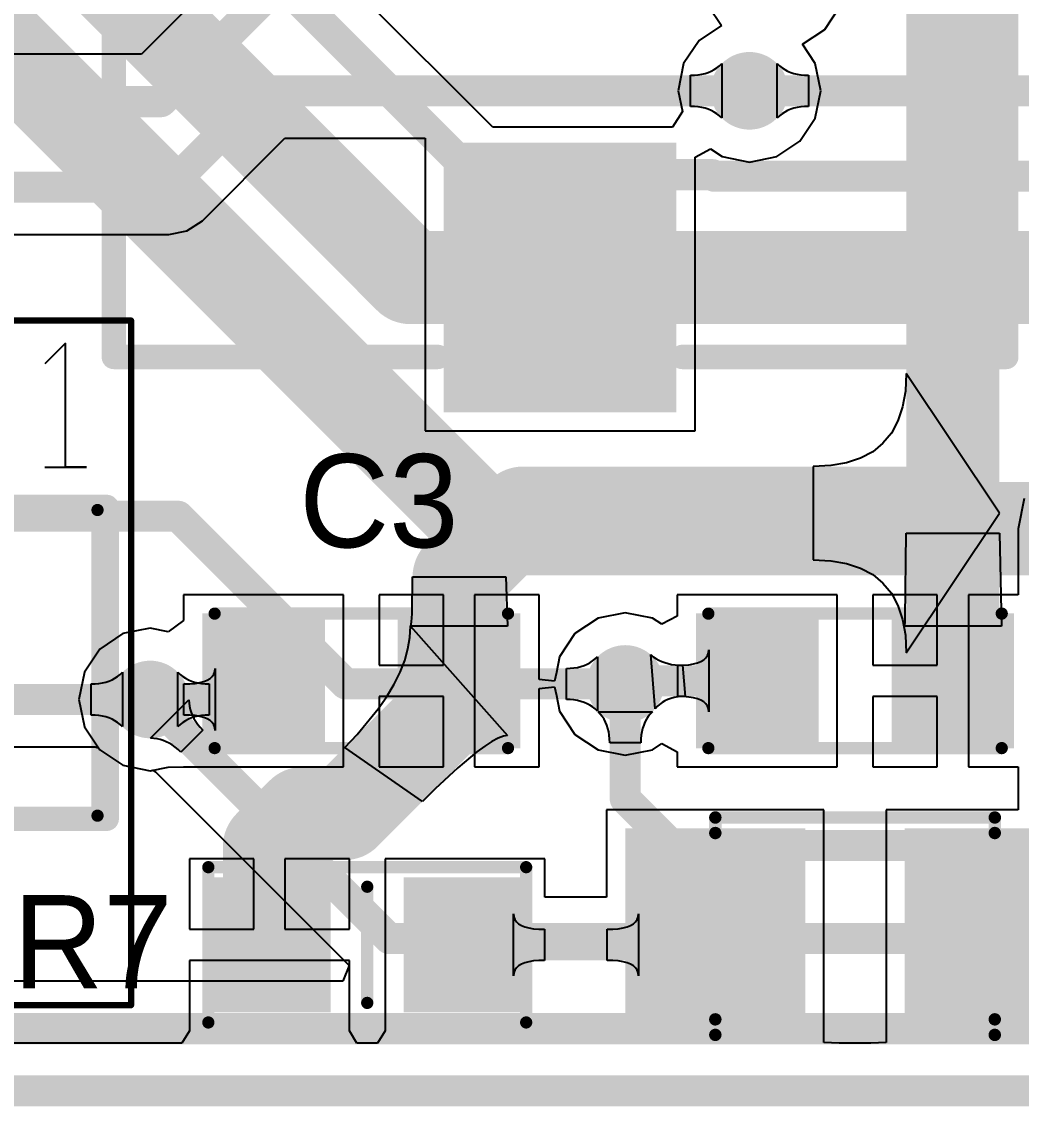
# Model space of a CAD drawing. Header units: millimetres. Extents: x 84.4 to 173.9, y 144 to 177.
# Drawn here: x 117.82 to 126, y 143.98 to 152.85 of the extents above; entities that cross this region are included whole.
import ezdxf

# ---------------------------------------------------------------- set-up
doc = ezdxf.new("R2010")
doc.units = ezdxf.units.MM
for name, color, linetype in [('BottomLayer', 5, 'Continuous'), ('KeepOutLayer', 6, 'Continuous'), ('Mechanical13', 56, 'Continuous'), ('Mechanical15', 56, 'Continuous'), ('MultiLayer', 9, 'Continuous'), ('TopLayer', 1, 'Continuous'), ('TopOverlay', 2, 'Continuous'), ('TopPaste', 8, 'Continuous'), ('TopSolder', 216, 'Continuous'), ('ViaHoleLayer', 16, 'Continuous')]:
    doc.layers.add(name, color=color, linetype=linetype)

# ---------------------------------------------------------------- blocks, each defined once
blk = doc.blocks.new('L_SMD_M_7_3_4_5_1')
at = {"layer": 'TopLayer'}
for points in [[(-0.85, 2), (0.85, 2), (-0.85, 4), (0.85, 4)], [(-0.85, -4), (0.85, -4), (-0.85, -2), (0.85, -2)]]:
    blk.add_solid(points, dxfattribs=at)
at = {"layer": 'TopOverlay', "const_width": 0.2}
for points in [[(-3.65, 3.65), (-1, 3.65)], [(-3.65, -3.65), (-3.65, 3.65)], [(1, 3.65), (3.65, 3.65)], [(3.65, -3.65), (3.65, 3.65)], [(-3.65, -3.65), (-1, -3.65)], [(1, -3.65), (3.65, -3.65)]]:
    blk.add_lwpolyline(points, dxfattribs=at)
at = {"layer": 'TopOverlay', "const_width": 0.1}
for points in [[(-3.7, 3.65, 1), (-3.6, 3.65, 1)], [(-3.7, 3.65, 1), (-3.6, 3.65, 1)], [(-1.05, 3.65, 1), (-0.95, 3.65, 1)], [(0.95, 3.65, 1), (1.05, 3.65, 1)], [(3.6, 3.65, 1), (3.7, 3.65, 1)], [(3.6, 3.65, 1), (3.7, 3.65, 1)], [(-3.7, -3.65, 1), (-3.6, -3.65, 1)], [(-3.7, -3.65, 1), (-3.6, -3.65, 1)], [(-1.05, -3.65, 1), (-0.95, -3.65, 1)], [(0.95, -3.65, 1), (1.05, -3.65, 1)], [(3.6, -3.65, 1), (3.7, -3.65, 1)], [(3.6, -3.65, 1), (3.7, -3.65, 1)]]:
    blk.add_lwpolyline(points, format="xyb", close=True, dxfattribs=at)
at = {"layer": 'TopPaste'}
for points in [[(-0.85, 2), (0.85, 2), (-0.85, 4), (0.85, 4)], [(-0.85, -4), (0.85, -4), (-0.85, -2), (0.85, -2)]]:
    blk.add_solid(points, dxfattribs=at)
at = {"layer": 'TopSolder'}
for points in [[(-0.9516, 1.8984), (0.9516, 1.8984), (-0.9516, 4.1016), (0.9516, 4.1016)], [(-0.9516, -4.1016), (0.9516, -4.1016), (-0.9516, -1.8984), (0.9516, -1.8984)]]:
    blk.add_solid(points, dxfattribs=at)
blk = doc.blocks.new('CAP_0603_4')
at = {"layer": 'TopLayer'}
for points in [[(-0.4, -0.45), (-0.4, 0.45), (-1.2, -0.45), (-1.2, 0.45)], [(1.2, -0.45), (1.2, 0.45), (0.4, -0.45), (0.4, 0.45)]]:
    blk.add_solid(points, dxfattribs=at)
at = {"layer": 'TopOverlay', "const_width": 0.1}
for points in [[(1.2, 0.55), (-1.2, 0.55)], [(1.2, -0.55), (-1.2, -0.55)]]:
    blk.add_lwpolyline(points, dxfattribs=at)
at = {"layer": 'TopOverlay', "const_width": 0.05}
for points in [[(-1.225, 0.55, 1), (-1.175, 0.55, 1)], [(1.175, 0.55, 1), (1.225, 0.55, 1)], [(-1.225, -0.55, 1), (-1.175, -0.55, 1)], [(1.175, -0.55, 1), (1.225, -0.55, 1)]]:
    blk.add_lwpolyline(points, format="xyb", close=True, dxfattribs=at)
at = {"layer": 'TopPaste'}
for points in [[(-0.4, -0.45), (-0.4, 0.45), (-1.2, -0.45), (-1.2, 0.45)], [(1.2, -0.45), (1.2, 0.45), (0.4, -0.45), (0.4, 0.45)]]:
    blk.add_solid(points, dxfattribs=at)
at = {"layer": 'TopSolder'}
for points in [[(-0.2984, -0.5516), (-0.2984, 0.5516), (-1.3016, -0.5516), (-1.3016, 0.5516)], [(1.3016, -0.5516), (1.3016, 0.5516), (0.2984, -0.5516), (0.2984, 0.5516)]]:
    blk.add_solid(points, dxfattribs=at)
blk = doc.blocks.new('CAP_0603_6')
at = {"layer": 'TopLayer'}
for points in [[(-0.4, -0.45), (-0.4, 0.45), (-1.2, -0.45), (-1.2, 0.45)], [(1.2, -0.45), (1.2, 0.45), (0.4, -0.45), (0.4, 0.45)]]:
    blk.add_solid(points, dxfattribs=at)
at = {"layer": 'TopOverlay', "const_width": 0.1}
for points in [[(1.2, 0.55), (-1.2, 0.55)], [(1.2, -0.55), (-1.2, -0.55)]]:
    blk.add_lwpolyline(points, dxfattribs=at)
at = {"layer": 'TopOverlay', "const_width": 0.05}
for points in [[(-1.225, 0.55, 1), (-1.175, 0.55, 1)], [(1.175, 0.55, 1), (1.225, 0.55, 1)], [(-1.225, -0.55, 1), (-1.175, -0.55, 1)], [(1.175, -0.55, 1), (1.225, -0.55, 1)]]:
    blk.add_lwpolyline(points, format="xyb", close=True, dxfattribs=at)
at = {"layer": 'TopPaste'}
for points in [[(-0.4, -0.45), (-0.4, 0.45), (-1.2, -0.45), (-1.2, 0.45)], [(1.2, -0.45), (1.2, 0.45), (0.4, -0.45), (0.4, 0.45)]]:
    blk.add_solid(points, dxfattribs=at)
at = {"layer": 'TopSolder'}
for points in [[(-0.2984, -0.5516), (-0.2984, 0.5516), (-1.3016, -0.5516), (-1.3016, 0.5516)], [(1.3016, -0.5516), (1.3016, 0.5516), (0.2984, -0.5516), (0.2984, 0.5516)]]:
    blk.add_solid(points, dxfattribs=at)
blk = doc.blocks.new('61000813321_19')
at = {"layer": 'Mechanical13', "const_width": 0.1}
for points in [[(10.41, 1.25), (-10.41, 1.25)], [(-10.41, 1.25), (-10.41, -1.25)], [(10.41, -1.25), (-10.41, -1.25)]]:
    blk.add_lwpolyline(points, dxfattribs=at)
at = {"layer": 'Mechanical13', "const_width": 0.05}
for points in [[(-10.435, 1.25, 1), (-10.385, 1.25, 1)], [(-10.435, 1.25, 1), (-10.385, 1.25, 1)], [(-10.435, -1.25, 1), (-10.385, -1.25, 1)], [(-10.435, -1.25, 1), (-10.385, -1.25, 1)]]:
    blk.add_lwpolyline(points, format="xyb", close=True, dxfattribs=at)
at = {"layer": 'Mechanical15', "const_width": 0.05}
for points in [[(-10.685, 2.8), (-10.685, -2.8)], [(10.685, 2.8), (-10.685, 2.8)], [(10.685, -2.8), (-10.685, -2.8)]]:
    blk.add_lwpolyline(points, dxfattribs=at)
at = {"layer": 'Mechanical15', "const_width": 0.025}
for points in [[(-10.6975, 2.8, 1), (-10.6725, 2.8, 1)], [(-10.6975, 2.8, 1), (-10.6725, 2.8, 1)], [(-10.6975, -2.8, 1), (-10.6725, -2.8, 1)], [(-10.6975, -2.8, 1), (-10.6725, -2.8, 1)]]:
    blk.add_lwpolyline(points, format="xyb", close=True, dxfattribs=at)
at = {"layer": 'TopOverlay'}
for p, q in [((-9.98, -1.6), (-10.3186, -1.6)), ((-10.3186, -1.6), (-10.1493, -1.6)), ((-10.1493, -1.6), (-10.1493, -2.6157)), ((-10.1493, -2.6157), (-9.98, -2.4464))]:
    blk.add_line(p, q, dxfattribs=at)
at = {"layer": 'TopOverlay', "const_width": 0.2}
for points in [[(-7.13, 1.275), (-10.485, 1.275)], [(-10.485, 1.275), (-10.485, -1.275)], [(-9.68, -1.275), (-10.485, -1.275)]]:
    blk.add_lwpolyline(points, dxfattribs=at)
at = {"layer": 'TopOverlay', "const_width": 0.1}
for points in [[(-10.535, 1.275, 1), (-10.435, 1.275, 1)], [(-10.535, 1.275, 1), (-10.435, 1.275, 1)], [(-10.535, -1.275, 1), (-10.435, -1.275, 1)], [(-10.535, -1.275, 1), (-10.435, -1.275, 1)]]:
    blk.add_lwpolyline(points, format="xyb", close=True, dxfattribs=at)
blk = doc.blocks.new('LED_0805_B____21')
at = {"layer": 'TopLayer'}
for points in [[(-0.635, -0.6985), (0.635, -0.6985), (-0.635, 0.6985), (0.635, 0.6985)], [(1.651, -0.6985), (2.921, -0.6985), (1.651, 0.6985), (2.921, 0.6985)]]:
    blk.add_solid(points, dxfattribs=at)
at = {"layer": 'TopOverlay', "const_width": 0.1016}
for points in [[(0, 0.889), (0, 0.762)], [(2.286, 0.889), (0, 0.889)], [(2.286, 0.889), (2.286, 0.762)], [(0, -0.762), (0, -0.889)], [(2.286, -0.762), (2.286, -0.889)], [(2.286, -0.889), (0, -0.889)]]:
    blk.add_lwpolyline(points, dxfattribs=at)
at = {"layer": 'TopOverlay', "const_width": 0.0508}
for points in [[(-0.0254, 0.889, 1), (0.0254, 0.889, 1)], [(-0.0254, 0.889, 1), (0.0254, 0.889, 1)], [(2.2606, 0.889, 1), (2.3114, 0.889, 1)], [(2.2606, 0.889, 1), (2.3114, 0.889, 1)], [(-0.0254, 0.762, 1), (0.0254, 0.762, 1)], [(2.2606, 0.762, 1), (2.3114, 0.762, 1)], [(-0.0254, -0.762, 1), (0.0254, -0.762, 1)], [(2.2606, -0.762, 1), (2.3114, -0.762, 1)], [(-0.0254, -0.889, 1), (0.0254, -0.889, 1)], [(-0.0254, -0.889, 1), (0.0254, -0.889, 1)], [(2.2606, -0.889, 1), (2.3114, -0.889, 1)], [(2.2606, -0.889, 1), (2.3114, -0.889, 1)]]:
    blk.add_lwpolyline(points, format="xyb", close=True, dxfattribs=at)
at = {"layer": 'TopPaste'}
for points in [[(-0.635, -0.6985), (0.635, -0.6985), (-0.635, 0.6985), (0.635, 0.6985)], [(1.651, -0.6985), (2.921, -0.6985), (1.651, 0.6985), (2.921, 0.6985)]]:
    blk.add_solid(points, dxfattribs=at)
at = {"layer": 'TopSolder'}
for points in [[(-0.7366, -0.8001), (0.7366, -0.8001), (-0.7366, 0.8001), (0.7366, 0.8001)], [(1.5494, -0.8001), (3.0226, -0.8001), (1.5494, 0.8001), (3.0226, 0.8001)]]:
    blk.add_solid(points, dxfattribs=at)
blk = doc.blocks.new('RES_0603_34')
at = {"layer": 'TopLayer'}
for points in [[(-0.4, -0.45), (-0.4, 0.45), (-1.2, -0.45), (-1.2, 0.45)], [(1.2, -0.45), (1.2, 0.45), (0.4, -0.45), (0.4, 0.45)]]:
    blk.add_solid(points, dxfattribs=at)
at = {"layer": 'TopOverlay', "const_width": 0.1}
for points in [[(-1.3, 0.635), (1.3, 0.635)], [(-1.3, -0.635), (-1.3, 0.635)], [(1.3, -0.635), (1.3, 0.635)], [(0, -0.475), (0, 0.475)], [(-1.3, -0.635), (1.3, -0.635)]]:
    blk.add_lwpolyline(points, dxfattribs=at)
at = {"layer": 'TopOverlay', "const_width": 0.05}
for points in [[(-1.325, 0.635, 1), (-1.275, 0.635, 1)], [(-1.325, 0.635, 1), (-1.275, 0.635, 1)], [(1.275, 0.635, 1), (1.325, 0.635, 1)], [(1.275, 0.635, 1), (1.325, 0.635, 1)], [(-0.025, 0.475, 1), (0.025, 0.475, 1)], [(-0.025, -0.475, 1), (0.025, -0.475, 1)], [(-1.325, -0.635, 1), (-1.275, -0.635, 1)], [(-1.325, -0.635, 1), (-1.275, -0.635, 1)], [(1.275, -0.635, 1), (1.325, -0.635, 1)], [(1.275, -0.635, 1), (1.325, -0.635, 1)]]:
    blk.add_lwpolyline(points, format="xyb", close=True, dxfattribs=at)
at = {"layer": 'TopPaste'}
for points in [[(-0.4, -0.45), (-0.4, 0.45), (-1.2, -0.45), (-1.2, 0.45)], [(1.2, -0.45), (1.2, 0.45), (0.4, -0.45), (0.4, 0.45)]]:
    blk.add_solid(points, dxfattribs=at)
at = {"layer": 'TopSolder'}
for points in [[(-0.2984, -0.5516), (-0.2984, 0.5516), (-1.3016, -0.5516), (-1.3016, 0.5516)], [(1.3016, -0.5516), (1.3016, 0.5516), (0.2984, -0.5516), (0.2984, 0.5516)]]:
    blk.add_solid(points, dxfattribs=at)

msp = doc.modelspace()

# ---------------------------------------------------------------- linework, layer by layer
at = {"layer": 'BottomLayer'}
for p, q in [((121.6773, 151.9879), (118.3489, 155.3163)), ((123.4419, 152.9766), (123.5472, 152.819)), ((123.5472, 152.819), (123.365, 152.6972)), ((123.365, 152.6972), (123.2387, 152.5082)), ((123.2387, 152.5082), (123.1943, 152.2852)), ((124.0038, 152.063), (124.0038, 152.5075)), ((124.0038, 152.5075), (124.0231, 152.4894)), ((124.0231, 152.4894), (124.0438, 152.4732)), ((124.0438, 152.4732), (124.0659, 152.4589)), ((124.0659, 152.4589), (124.0893, 152.4465)), ((124.0893, 152.4465), (124.1141, 152.436)), ((124.1141, 152.436), (124.1403, 152.4275)), ((124.1403, 152.4275), (124.1678, 152.4208)), ((124.1678, 152.4208), (124.1967, 152.416)), ((124.1967, 152.416), (124.2269, 152.4132)), ((124.2269, 152.4132), (124.2585, 152.4122)), ((124.2585, 152.4122), (124.2585, 152.1582)), ((123.1943, 152.2852), (123.2282, 152.1149)), ((124.1403, 152.143), (124.1141, 152.1344)), ((124.1678, 152.1496), (124.1403, 152.143)), ((124.1967, 152.1544), (124.1678, 152.1496)), ((124.2269, 152.1573), (124.1967, 152.1544)), ((124.2585, 152.1582), (124.2269, 152.1573)), ((123.2282, 152.1149), (123.1472, 151.9879)), ((124.0231, 152.0811), (124.0038, 152.063)), ((124.0438, 152.0973), (124.0231, 152.0811)), ((124.0659, 152.1115), (124.0438, 152.0973)), ((124.0893, 152.1239), (124.0659, 152.1115)), ((124.1141, 152.1344), (124.0893, 152.1239)), ((123.1472, 151.9879), (121.6773, 151.9879)), ((122.4721, 147.6075), (122.4942, 147.6218)), ((122.4942, 147.6218), (122.5149, 147.638)), ((122.5149, 147.638), (122.5343, 147.6561)), ((122.5343, 147.6561), (122.5343, 147.2116)), ((118.6287, 147.511), (118.6481, 147.5291)), ((118.6481, 147.5291), (118.6481, 147.0846)), ((122.2795, 147.5608), (122.3111, 147.5618)), ((122.2795, 147.3068), (122.2795, 147.5608)), ((122.3111, 147.5618), (122.3414, 147.5646)), ((122.3414, 147.5646), (122.3702, 147.5694)), ((122.3702, 147.5694), (122.3978, 147.5761)), ((122.3978, 147.5761), (122.4239, 147.5846)), ((122.4239, 147.5846), (122.4487, 147.5951)), ((122.4487, 147.5951), (122.4721, 147.6075)), ((118.4552, 147.4376), (118.484, 147.4424)), ((118.484, 147.4424), (118.5116, 147.4491)), ((118.5116, 147.4491), (118.5377, 147.4576)), ((118.5377, 147.4576), (118.5625, 147.4681)), ((118.5625, 147.4681), (118.5859, 147.4805)), ((118.5859, 147.4805), (118.608, 147.4948)), ((118.608, 147.4948), (118.6287, 147.511)), ((118.3933, 147.4338), (118.4249, 147.4348)), ((118.3933, 147.1798), (118.3933, 147.4338)), ((118.4249, 147.4348), (118.4552, 147.4376)), ((118.878, 146.9893), (119.1923, 147.3036)), ((119.1923, 147.3036), (119.1932, 147.2772)), ((119.1932, 147.2772), (119.1964, 147.2511)), ((122.3111, 147.3059), (122.2795, 147.3068)), ((122.3414, 147.303), (122.3111, 147.3059)), ((122.3702, 147.2982), (122.3414, 147.303)), ((122.3978, 147.2916), (122.3702, 147.2982)), ((122.4239, 147.283), (122.3978, 147.2916)), ((122.4487, 147.2725), (122.4239, 147.283)), ((122.4721, 147.2601), (122.4487, 147.2725)), ((118.4249, 147.1789), (118.3933, 147.1798)), ((118.4552, 147.176), (118.4249, 147.1789)), ((118.484, 147.1712), (118.4552, 147.176)), ((119.1964, 147.2511), (119.2019, 147.2253)), ((119.2019, 147.2253), (119.2097, 147.2)), ((119.2097, 147.2), (119.2198, 147.1751)), ((119.2198, 147.1751), (119.2323, 147.1505)), ((122.4942, 147.2459), (122.4721, 147.2601)), ((122.5149, 147.2297), (122.4942, 147.2459)), ((122.5343, 147.2116), (122.5149, 147.2297)), ((122.5569, 147.1877), (122.5388, 147.2071)), ((122.5388, 147.2071), (122.9833, 147.2071)), ((122.5731, 147.167), (122.5569, 147.1877)), ((122.9652, 147.1877), (122.949, 147.167)), ((122.9833, 147.2071), (122.9652, 147.1877)), ((118.5116, 147.1646), (118.484, 147.1712)), ((118.5377, 147.156), (118.5116, 147.1646)), ((118.5625, 147.1455), (118.5377, 147.156)), ((118.5859, 147.1331), (118.5625, 147.1455)), ((118.608, 147.1189), (118.5859, 147.1331)), ((118.6287, 147.1027), (118.608, 147.1189)), ((118.6481, 147.0846), (118.6287, 147.1027)), ((119.2323, 147.1505), (119.247, 147.1264)), ((119.247, 147.1264), (119.2641, 147.1026)), ((119.2641, 147.1026), (119.2834, 147.0792)), ((122.5873, 147.1449), (122.5731, 147.167)), ((122.5997, 147.1215), (122.5873, 147.1449)), ((122.6102, 147.0967), (122.5997, 147.1215)), ((122.6188, 147.0705), (122.6102, 147.0967)), ((122.9118, 147.0967), (122.9033, 147.0705)), ((122.9223, 147.1215), (122.9118, 147.0967)), ((122.9347, 147.1449), (122.9223, 147.1215)), ((122.949, 147.167), (122.9347, 147.1449)), ((119.3051, 147.0561), (119.1255, 146.8765)), ((119.2834, 147.0792), (119.3051, 147.0561)), ((122.6254, 147.043), (122.6188, 147.0705)), ((122.6302, 147.0142), (122.6254, 147.043)), ((122.6331, 146.9839), (122.6302, 147.0142)), ((122.8918, 147.0142), (122.889, 146.9839)), ((122.8966, 147.043), (122.8918, 147.0142)), ((122.9033, 147.0705), (122.8966, 147.043)), ((113.7886, 146.9183), (118.4259, 146.9183)), ((118.4259, 146.9183), (118.4324, 146.9173)), ((118.4324, 146.9173), (118.4406, 146.9153)), ((118.4406, 146.9153), (118.4468, 146.9133)), ((118.4468, 146.9133), (118.4514, 146.9113)), ((118.4514, 146.9113), (118.4519, 146.911)), ((118.4519, 146.911), (118.4628, 146.8948)), ((118.9045, 146.9884), (118.878, 146.9893)), ((118.9306, 146.9852), (118.9045, 146.9884)), ((118.9563, 146.9797), (118.9306, 146.9852)), ((118.9816, 146.9719), (118.9563, 146.9797)), ((119.0066, 146.9618), (118.9816, 146.9719)), ((119.0311, 146.9494), (119.0066, 146.9618)), ((119.0553, 146.9346), (119.0311, 146.9494)), ((119.0791, 146.9176), (119.0553, 146.9346)), ((119.1025, 146.8982), (119.0791, 146.9176)), ((122.634, 146.9523), (122.6331, 146.9839)), ((122.888, 146.9523), (122.634, 146.9523)), ((122.889, 146.9839), (122.888, 146.9523)), ((118.4628, 146.8948), (118.6518, 146.7685)), ((119.1255, 146.8765), (119.1025, 146.8982)), ((118.6518, 146.7685), (118.8748, 146.7241)), ((118.8748, 146.7241), (118.894, 146.7279)), ((118.894, 146.7279), (118.8946, 146.7278)), ((118.8946, 146.7278), (118.8992, 146.7259)), ((118.8992, 146.7259), (118.905, 146.7229)), ((118.905, 146.7229), (118.9122, 146.7185)), ((118.9122, 146.7185), (118.9175, 146.7147)), ((118.9175, 146.7147), (120.5024, 145.1299)), ((120.5024, 145.1299), (120.4498, 145.0029)), ((120.4498, 145.0029), (115.8919, 145.0029))]:
    msp.add_line(p, q, dxfattribs=at)
for points, const_width in [([(116.8174, 154.9413), (121.0003, 150.7584)], 0.762), ([(117.9604, 155.1554), (121.5164, 151.5994)], 0.254), ([(115.8014, 154.5204), (121.618, 148.7038)], 0.762), ([(123.777, 152.2852), (129.238, 152.2852)], 0.254), ([(121.5164, 151.5994), (123.475, 151.5994)], 0.254), ([(123.475, 151.5994), (123.4877, 151.5867)], 0.254), ([(123.4877, 151.5867), (128.7173, 151.5867)], 0.254), ([(121.0003, 150.7584), (122.2276, 150.7584)], 0.762), ([(122.2276, 150.7584), (127.9906, 150.7584)], 0.762), ([(121.618, 148.7038), (126.6218, 148.7038)], 0.762), ([(117.36, 148.8054), (119.1034, 148.8054)], 0.254), ([(119.1034, 148.8054), (120.475, 147.4338)], 0.254), ([(120.475, 147.4338), (122.761, 147.4338)], 0.254), ([(122.761, 146.494), (122.761, 147.4338)], 0.254), ([(113.7886, 147.3068), (118.8748, 147.3068)], 0.254), ([(118.8748, 147.3068), (120.8306, 145.351)], 0.254), ([(122.761, 146.494), (123.142, 146.113)], 0.254), ([(123.142, 146.113), (131.6764, 146.113)], 0.254), ([(120.8306, 145.351), (128.222, 145.351)], 0.254), ([(115.731, 144.6144), (130.3048, 144.6144)], 0.254)]:
    msp.add_lwpolyline(points, dxfattribs=dict(at, const_width=const_width))
for points, const_width in [([(123.6183, 152.2852, 1), (123.9358, 152.2852, 1)], 0.3175), ([(123.7135, 152.2852, 1), (123.8405, 152.2852, 1)], 0.127), ([(121.4529, 151.5994, 1), (121.5799, 151.5994, 1)], 0.127), ([(121.4529, 151.5994, 1), (121.5799, 151.5994, 1)], 0.127), ([(123.4115, 151.5994, 1), (123.5385, 151.5994, 1)], 0.127), ([(123.4115, 151.5994, 1), (123.5385, 151.5994, 1)], 0.127), ([(123.4242, 151.5867, 1), (123.5512, 151.5867, 1)], 0.127), ([(123.4242, 151.5867, 1), (123.5512, 151.5867, 1)], 0.127), ([(120.8098, 150.7584, 1), (121.1908, 150.7584, 1)], 0.381), ([(120.8098, 150.7584, 1), (121.1908, 150.7584, 1)], 0.381), ([(122.0371, 150.7584, 1), (122.4181, 150.7584, 1)], 0.381), ([(122.0371, 150.7584, 1), (122.4181, 150.7584, 1)], 0.381), ([(122.0689, 150.7584, 1), (122.3864, 150.7584, 1)], 0.3175), ([(121.4275, 148.7038, 1), (121.8085, 148.7038, 1)], 0.381), ([(121.4275, 148.7038, 1), (121.8085, 148.7038, 1)], 0.381), ([(119.0399, 148.8054, 1), (119.1669, 148.8054, 1)], 0.127), ([(119.0399, 148.8054, 1), (119.1669, 148.8054, 1)], 0.127), ([(122.6023, 147.4338, 1), (122.9198, 147.4338, 1)], 0.3175), ([(118.7161, 147.3068, 1), (119.0336, 147.3068, 1)], 0.3175), ([(120.4115, 147.4338, 1), (120.5385, 147.4338, 1)], 0.127), ([(120.4115, 147.4338, 1), (120.5385, 147.4338, 1)], 0.127), ([(122.6975, 147.4338, 1), (122.8245, 147.4338, 1)], 0.127), ([(122.6975, 147.4338, 1), (122.8245, 147.4338, 1)], 0.127), ([(118.8113, 147.3068, 1), (118.9383, 147.3068, 1)], 0.127), ([(118.8113, 147.3068, 1), (118.9383, 147.3068, 1)], 0.127), ([(122.6975, 146.494, 1), (122.8245, 146.494, 1)], 0.127), ([(122.6975, 146.494, 1), (122.8245, 146.494, 1)], 0.127), ([(123.0785, 146.113, 1), (123.2055, 146.113, 1)], 0.127), ([(123.0785, 146.113, 1), (123.2055, 146.113, 1)], 0.127), ([(120.7671, 145.351, 1), (120.8941, 145.351, 1)], 0.127), ([(120.7671, 145.351, 1), (120.8941, 145.351, 1)], 0.127)]:
    msp.add_lwpolyline(points, format="xyb", close=True, dxfattribs=dict(at, const_width=const_width))
at = {"layer": 'KeepOutLayer', "const_width": 0.254}
msp.add_lwpolyline([(89.1329, 144.1064), (137.179, 144.1064)], dxfattribs=at)
at = {"layer": 'MultiLayer', "const_width": 0.3175}
for points in [[(123.6183, 152.2852, 1), (123.9358, 152.2852, 1)], [(122.0689, 150.7584, 1), (122.3864, 150.7584, 1)], [(122.6023, 147.4338, 1), (122.9198, 147.4338, 1)], [(118.7161, 147.3068, 1), (119.0336, 147.3068, 1)]]:
    msp.add_lwpolyline(points, format="xyb", close=True, dxfattribs=at)
at = {"layer": 'TopLayer'}
for p, q in [((119.6923, 153.4743), (118.8028, 152.5848)), ((124.3922, 152.7876), (124.5186, 152.9766)), ((124.21, 152.6658), (124.3922, 152.7876)), ((118.8028, 152.5848), (116.3475, 152.5848)), ((124.3154, 152.5082), (124.21, 152.6658)), ((123.5309, 152.4894), (123.5503, 152.5075)), ((123.5503, 152.5075), (123.5503, 152.063)), ((124.3597, 152.2852), (124.3154, 152.5082)), ((123.2955, 152.4122), (123.3271, 152.4132)), ((123.2955, 152.1582), (123.2955, 152.4122)), ((123.3271, 152.4132), (123.3574, 152.416)), ((123.3574, 152.416), (123.3862, 152.4208)), ((123.3862, 152.4208), (123.4138, 152.4275)), ((123.4138, 152.4275), (123.4399, 152.436)), ((123.4399, 152.436), (123.4647, 152.4465)), ((123.4647, 152.4465), (123.4881, 152.4589)), ((123.4881, 152.4589), (123.5102, 152.4732)), ((123.5102, 152.4732), (123.5309, 152.4894)), ((124.3154, 152.0622), (124.3597, 152.2852)), ((123.3271, 152.1573), (123.2955, 152.1582)), ((123.3574, 152.1544), (123.3271, 152.1573)), ((123.3862, 152.1496), (123.3574, 152.1544)), ((123.4138, 152.143), (123.3862, 152.1496)), ((123.4399, 152.1344), (123.4138, 152.143)), ((123.4647, 152.1239), (123.4399, 152.1344)), ((123.4881, 152.1115), (123.4647, 152.1239)), ((123.5102, 152.0973), (123.4881, 152.1115)), ((123.5309, 152.0811), (123.5102, 152.0973)), ((123.5503, 152.063), (123.5309, 152.0811)), ((124.189, 151.8732), (124.3154, 152.0622)), ((119.3019, 151.2231), (119.9755, 151.8967)), ((119.9755, 151.8967), (121.1236, 151.8967)), ((121.1236, 151.8967), (121.1236, 149.5044)), ((123.3316, 151.7427), (123.4586, 151.8106)), ((123.4586, 151.8106), (123.554, 151.7469)), ((124, 151.7469), (124.189, 151.8732)), ((123.3316, 149.5044), (123.3316, 151.7427)), ((123.554, 151.7469), (123.777, 151.7025)), ((123.777, 151.7025), (124, 151.7469)), ((119.1759, 151.1389), (119.3019, 151.2231)), ((117.4187, 151.1093), (119.0272, 151.1093)), ((119.0272, 151.1093), (119.1759, 151.1389)), ((125.0596, 149.9738), (125.052, 149.829)), ((125.8216, 148.8308), (125.0596, 149.9738)), ((125.052, 149.829), (125.0291, 149.6995)), ((125.0291, 149.6995), (124.991, 149.5852)), ((124.991, 149.5852), (124.9377, 149.4861)), ((121.1236, 149.5044), (123.3316, 149.5044)), ((124.9377, 149.4861), (124.8691, 149.4023)), ((124.8691, 149.4023), (124.7853, 149.3337)), ((124.7853, 149.3337), (124.6862, 149.2804)), ((124.4424, 149.2194), (124.2976, 149.2118)), ((124.5719, 149.2423), (124.4424, 149.2194)), ((124.6862, 149.2804), (124.5719, 149.2423)), ((124.2976, 149.2118), (124.2976, 148.4498)), ((126.0237, 148.9516), (125.9744, 148.7038)), ((125.0596, 147.6878), (125.8216, 148.8308)), ((125.8216, 148.8308), (125.8216, 148.8308)), ((125.8216, 148.8308), (125.8216, 148.8308)), ((125.8216, 148.8308), (125.8216, 148.8308)), ((125.8216, 148.8308), (125.8216, 148.8308)), ((125.8216, 148.8308), (125.8216, 148.8308)), ((125.8216, 148.8308), (125.8216, 148.8308)), ((125.8216, 148.8308), (125.8216, 148.8308)), ((125.8216, 148.8308), (125.8216, 148.8308)), ((125.8216, 148.8308), (125.8216, 148.8308)), ((125.8216, 148.8308), (125.8216, 148.8308)), ((125.9744, 148.7038), (125.9744, 148.1632)), ((125.0518, 147.9747), (125.0596, 148.6682)), ((125.0596, 148.6682), (125.8216, 148.6682)), ((125.8216, 148.6682), (125.8376, 147.9062)), ((124.2976, 148.4498), (124.4424, 148.4422)), ((124.4424, 148.4422), (124.5719, 148.4193)), ((124.5719, 148.4193), (124.6862, 148.3812)), ((124.6862, 148.3812), (124.7853, 148.3279)), ((124.7853, 148.3279), (124.8691, 148.2593)), ((121.017, 148.0071), (121.021, 148.31)), ((121.021, 148.31), (121.783, 148.31)), ((121.783, 148.31), (121.799, 147.9062)), ((124.8691, 148.2593), (124.9377, 148.1755)), ((120.456, 148.1632), (119.148, 148.1632)), ((119.148, 148.1632), (119.148, 147.9527)), ((120.456, 146.7552), (120.456, 148.1632)), ((121.275, 148.1632), (120.748, 148.1632)), ((120.748, 148.1632), (120.748, 147.5862)), ((121.275, 147.5862), (121.275, 148.1632)), ((122.056, 148.1632), (121.529, 148.1632)), ((121.529, 148.1632), (121.529, 147.4592)), ((122.056, 147.4699), (122.056, 148.1632)), ((124.4946, 148.1632), (123.1866, 148.1632)), ((123.1866, 148.1632), (123.1866, 147.9899)), ((124.4946, 146.7552), (124.4946, 148.1632)), ((125.3136, 148.1632), (124.7866, 148.1632)), ((124.7866, 148.1632), (124.7866, 147.5862)), ((124.9377, 148.1755), (124.991, 148.0764)), ((125.3136, 147.5862), (125.3136, 148.1632)), ((125.9744, 148.1632), (125.5676, 148.1632)), ((125.5676, 148.1632), (125.5676, 147.4592)), ((124.991, 148.0764), (125.0291, 147.9621)), ((121.0132, 147.9425), (121.017, 148.0071)), ((122.538, 147.9722), (122.349, 147.8458)), ((122.761, 148.0165), (122.538, 147.9722)), ((122.984, 147.9722), (122.761, 148.0165)), ((123.0596, 147.9216), (122.984, 147.9722)), ((123.1863, 147.9893), (123.0596, 147.9216)), ((123.1866, 147.9899), (123.1863, 147.9893)), ((125.0494, 147.9366), (125.0518, 147.9747)), ((118.8748, 147.8895), (118.6518, 147.8452)), ((119.021, 147.8604), (118.8748, 147.8895)), ((119.148, 147.9527), (119.021, 147.8604)), ((120.9997, 147.8147), (121.0051, 147.9062)), ((121.0051, 147.9062), (121.0081, 147.9102)), ((121.0051, 147.9062), (121.799, 147.0123)), ((121.799, 147.9062), (121.0051, 147.9062)), ((121.0081, 147.9102), (121.0108, 147.9223)), ((121.0108, 147.9223), (121.0132, 147.9425)), ((125.0291, 147.9621), (125.052, 147.8326)), ((125.0437, 147.9062), (125.0467, 147.9138)), ((125.8376, 147.9062), (125.0437, 147.9062)), ((125.0467, 147.9138), (125.0494, 147.9366)), ((118.6518, 147.8452), (118.4628, 147.7188)), ((120.9835, 147.7215), (120.9997, 147.8147)), ((122.349, 147.8458), (122.2227, 147.6568)), ((125.052, 147.8326), (125.0596, 147.6878)), ((118.4628, 147.7188), (118.3365, 147.5298)), ((120.9566, 147.6266), (120.9835, 147.7215)), ((123.4411, 147.6891), (123.4437, 147.7132)), ((123.4437, 147.7132), (123.4437, 147.2052)), ((120.9189, 147.53), (120.9566, 147.6266)), ((122.2227, 147.6568), (122.1972, 147.5285)), ((123.0048, 147.2304), (122.9693, 147.6735)), ((122.9693, 147.6735), (122.9899, 147.6569)), ((122.9899, 147.6569), (123.0118, 147.6421)), ((123.0118, 147.6421), (123.0349, 147.629)), ((123.0349, 147.629), (123.0592, 147.6176)), ((123.0592, 147.6176), (123.0847, 147.608)), ((123.3522, 147.6065), (123.3802, 147.618)), ((123.3802, 147.618), (123.403, 147.6319)), ((123.403, 147.6319), (123.4208, 147.6484)), ((123.4208, 147.6484), (123.4335, 147.6675)), ((123.4335, 147.6675), (123.4411, 147.6891)), ((118.3365, 147.5298), (118.2921, 147.3068)), ((119.1016, 147.0846), (119.1016, 147.5291)), ((119.1016, 147.5291), (119.1209, 147.511)), ((119.3949, 147.5151), (119.4025, 147.5367)), ((119.4025, 147.5367), (119.4051, 147.5608)), ((119.4051, 147.5608), (119.4051, 147.0528)), ((120.748, 147.5862), (121.275, 147.5862)), ((120.8704, 147.4316), (120.9189, 147.53)), ((122.1972, 147.5285), (122.183, 147.4574)), ((123.0847, 147.608), (123.1114, 147.6002)), ((123.1114, 147.6002), (123.1392, 147.5941)), ((123.1392, 147.5941), (123.1683, 147.5897)), ((123.1683, 147.5897), (123.1986, 147.5871)), ((123.1897, 147.5862), (123.2379, 147.5875)), ((123.1897, 147.3322), (123.1897, 147.5862)), ((123.1986, 147.5871), (123.2301, 147.5862)), ((123.2301, 147.5862), (123.2523, 147.3322)), ((123.2379, 147.5875), (123.2811, 147.5913)), ((123.2811, 147.5913), (123.3192, 147.5976)), ((123.3192, 147.5976), (123.3522, 147.6065)), ((124.7866, 147.5862), (125.3136, 147.5862)), ((119.1209, 147.511), (119.1416, 147.4948)), ((119.1416, 147.4948), (119.1637, 147.4805)), ((119.1637, 147.4805), (119.1871, 147.4681)), ((119.1871, 147.4681), (119.2119, 147.4576)), ((119.1993, 147.4351), (119.2425, 147.4389)), ((119.2119, 147.4576), (119.2381, 147.4491)), ((119.2381, 147.4491), (119.2656, 147.4424)), ((119.2425, 147.4389), (119.2806, 147.4452)), ((119.2656, 147.4424), (119.2945, 147.4376)), ((119.2806, 147.4452), (119.3136, 147.4541)), ((119.3136, 147.4541), (119.3416, 147.4656)), ((119.3416, 147.4656), (119.3644, 147.4795)), ((119.3644, 147.4795), (119.3822, 147.496)), ((119.3822, 147.496), (119.3949, 147.5151)), ((121.529, 147.4592), (121.529, 146.7552)), ((122.183, 147.4574), (122.056, 147.4699)), ((125.5676, 147.4592), (125.5676, 146.7552)), ((119.1511, 147.4338), (119.1993, 147.4351)), ((119.1511, 147.1798), (119.1511, 147.4338)), ((119.2945, 147.4376), (119.3247, 147.4348)), ((119.3247, 147.4348), (119.3563, 147.4338)), ((119.3563, 147.4338), (119.3563, 147.1798)), ((120.8111, 147.3316), (120.8704, 147.4316)), ((122.056, 147.3977), (122.183, 147.4102)), ((122.056, 146.7552), (122.056, 147.3977)), ((122.183, 147.4102), (122.1972, 147.3391)), ((118.2921, 147.3068), (118.3365, 147.0838)), ((120.741, 147.2298), (120.8111, 147.3316)), ((121.275, 147.3322), (120.748, 147.3322)), ((120.748, 147.3322), (120.748, 146.7552)), ((121.275, 146.7552), (121.275, 147.3322)), ((122.1972, 147.3391), (122.2227, 147.2108)), ((123.0419, 147.2671), (123.0226, 147.2498)), ((123.0628, 147.2823), (123.0419, 147.2671)), ((123.0852, 147.2956), (123.0628, 147.2823)), ((123.1092, 147.3068), (123.0852, 147.2956)), ((123.1347, 147.3159), (123.1092, 147.3068)), ((123.1618, 147.3231), (123.1347, 147.3159)), ((123.1904, 147.3281), (123.1618, 147.3231)), ((123.2379, 147.3309), (123.1897, 147.3322)), ((123.2206, 147.3312), (123.1904, 147.3281)), ((123.2523, 147.3322), (123.2206, 147.3312)), ((123.2811, 147.3271), (123.2379, 147.3309)), ((123.3192, 147.3208), (123.2811, 147.3271)), ((123.3522, 147.3119), (123.3192, 147.3208)), ((123.3802, 147.3005), (123.3522, 147.3119)), ((123.403, 147.2865), (123.3802, 147.3005)), ((123.4208, 147.27), (123.403, 147.2865)), ((123.4335, 147.2509), (123.4208, 147.27)), ((125.3136, 147.3322), (124.7866, 147.3322)), ((124.7866, 147.3322), (124.7866, 146.7552)), ((125.3136, 146.7552), (125.3136, 147.3322)), ((119.1993, 147.1785), (119.1511, 147.1798)), ((119.2425, 147.1747), (119.1993, 147.1785)), ((119.2806, 147.1684), (119.2425, 147.1747)), ((119.2945, 147.176), (119.2656, 147.1712)), ((119.3247, 147.1789), (119.2945, 147.176)), ((119.3563, 147.1798), (119.3247, 147.1789)), ((120.5686, 147.0211), (120.741, 147.2298)), ((122.2227, 147.2108), (122.349, 147.0218)), ((123.0226, 147.2498), (123.0048, 147.2304)), ((123.4411, 147.2293), (123.4335, 147.2509)), ((123.4437, 147.2052), (123.4411, 147.2293)), ((118.3365, 147.0838), (118.4628, 146.8948)), ((119.1209, 147.1027), (119.1016, 147.0846)), ((119.1416, 147.1189), (119.1209, 147.1027)), ((119.1637, 147.1331), (119.1416, 147.1189)), ((119.1871, 147.1455), (119.1637, 147.1331)), ((119.2119, 147.156), (119.1871, 147.1455)), ((119.2381, 147.1646), (119.2119, 147.156)), ((119.2656, 147.1712), (119.2381, 147.1646)), ((119.3136, 147.1595), (119.2806, 147.1684)), ((119.3416, 147.1481), (119.3136, 147.1595)), ((119.3644, 147.1341), (119.3416, 147.1481)), ((119.3822, 147.1176), (119.3644, 147.1341)), ((119.3949, 147.0985), (119.3822, 147.1176)), ((119.4025, 147.0769), (119.3949, 147.0985)), ((119.4051, 147.0528), (119.4025, 147.0769)), ((120.4663, 146.9142), (120.5686, 147.0211)), ((121.7637, 147.0069), (121.7209, 146.9907)), ((121.799, 147.0123), (121.7637, 147.0069)), ((122.349, 147.0218), (122.538, 146.8955)), ((121.1031, 146.4734), (120.4663, 146.9142)), ((121.6122, 146.9261), (121.5465, 146.8776)), ((121.6704, 146.9638), (121.6122, 146.9261)), ((121.7209, 146.9907), (121.6704, 146.9638)), ((122.984, 146.8955), (123.0596, 146.946)), ((123.0596, 146.946), (123.1866, 146.8781)), ((118.4628, 146.8948), (118.6518, 146.7685)), ((121.5465, 146.8776), (121.392, 146.7482)), ((122.538, 146.8955), (122.761, 146.8511)), ((122.761, 146.8511), (122.984, 146.8955)), ((123.1866, 146.8781), (123.1866, 146.7552)), ((118.6518, 146.7685), (118.8748, 146.7241)), ((118.8748, 146.7241), (119.0218, 146.7534)), ((119.0218, 146.7534), (119.148, 146.7552)), ((119.148, 146.7552), (119.148, 146.7552)), ((119.148, 146.7552), (119.148, 146.7552)), ((119.148, 146.7552), (120.456, 146.7552)), ((120.748, 146.7552), (121.275, 146.7552)), ((121.392, 146.7482), (121.207, 146.5758)), ((121.529, 146.7552), (122.056, 146.7552)), ((123.1866, 146.7552), (124.4946, 146.7552)), ((124.7866, 146.7552), (125.3136, 146.7552)), ((125.5676, 146.7552), (125.9744, 146.7552)), ((125.9744, 146.7552), (125.9744, 146.4051)), ((121.207, 146.5758), (121.1031, 146.4734)), ((124.3866, 146.4051), (122.6086, 146.4051)), ((122.6086, 146.4051), (122.6086, 145.6887)), ((124.3866, 144.6219), (124.3866, 146.4051)), ((125.9744, 146.4051), (124.8946, 146.4051)), ((124.8946, 146.4051), (124.8946, 144.5001)), ((119.7234, 146.0042), (119.1964, 146.0042)), ((119.1964, 146.0042), (119.1964, 145.4272)), ((119.7234, 145.4272), (119.7234, 146.0042)), ((120.5044, 146.0042), (119.9774, 146.0042)), ((119.9774, 146.0042), (119.9774, 145.4272)), ((120.5044, 145.4272), (120.5044, 146.0042)), ((122.1044, 146.0042), (120.7964, 146.0042)), ((120.7964, 146.0042), (120.7964, 144.6219)), ((122.1044, 145.6887), (122.1044, 146.0042)), ((122.6086, 145.6887), (122.1044, 145.6887)), ((121.8474, 145.0462), (121.8474, 145.5542)), ((121.8474, 145.5542), (121.8499, 145.5301)), ((121.8499, 145.5301), (121.8575, 145.5085)), ((121.8575, 145.5085), (121.8702, 145.4894)), ((121.8702, 145.4894), (121.888, 145.4729)), ((122.8276, 145.4729), (122.8456, 145.4894)), ((122.8456, 145.4894), (122.8584, 145.5085)), ((122.8584, 145.5085), (122.8661, 145.5301)), ((122.8661, 145.5301), (122.8687, 145.5542)), ((122.8687, 145.5542), (122.8687, 145.0462)), ((119.1964, 145.4272), (119.7234, 145.4272)), ((119.9774, 145.4272), (120.5044, 145.4272)), ((121.888, 145.4729), (121.9109, 145.459)), ((121.9109, 145.459), (121.9388, 145.4475)), ((121.9388, 145.4475), (121.9718, 145.4386)), ((121.9718, 145.4386), (122.0099, 145.4323)), ((122.0099, 145.4323), (122.0531, 145.4285)), ((122.0531, 145.4285), (122.1014, 145.4272)), ((122.1014, 145.4272), (122.1014, 145.1732)), ((122.6117, 145.4272), (122.6605, 145.4285)), ((122.6117, 145.1732), (122.6117, 145.4272)), ((122.6605, 145.4285), (122.7042, 145.4323)), ((122.7042, 145.4323), (122.7428, 145.4386)), ((122.7428, 145.4386), (122.7762, 145.4475)), ((122.7762, 145.4475), (122.8045, 145.459)), ((122.8045, 145.459), (122.8276, 145.4729)), ((119.8504, 145.1732), (119.1964, 145.1732)), ((119.1964, 145.1732), (119.1964, 144.6219)), ((120.5044, 145.1732), (119.8504, 145.1732)), ((120.5044, 144.6219), (120.5044, 145.1732)), ((121.9109, 145.1415), (121.888, 145.1275)), ((121.9388, 145.1529), (121.9109, 145.1415)), ((121.9718, 145.1618), (121.9388, 145.1529)), ((122.0099, 145.1681), (121.9718, 145.1618)), ((122.0531, 145.1719), (122.0099, 145.1681)), ((122.1014, 145.1732), (122.0531, 145.1719)), ((122.6605, 145.1719), (122.6117, 145.1732)), ((122.7042, 145.1681), (122.6605, 145.1719)), ((122.7428, 145.1618), (122.7042, 145.1681)), ((122.7762, 145.1529), (122.7428, 145.1618)), ((122.8045, 145.1415), (122.7762, 145.1529)), ((122.8276, 145.1275), (122.8045, 145.1415)), ((121.8499, 145.0703), (121.8474, 145.0462)), ((121.8575, 145.0919), (121.8499, 145.0703)), ((121.8702, 145.111), (121.8575, 145.0919)), ((121.888, 145.1275), (121.8702, 145.111)), ((122.8456, 145.111), (122.8276, 145.1275)), ((122.8584, 145.0919), (122.8456, 145.111)), ((122.8661, 145.0703), (122.8584, 145.0919)), ((122.8687, 145.0462), (122.8661, 145.0703)), ((119.1964, 144.6219), (119.1964, 144.5962)), ((120.5044, 144.5962), (120.5044, 144.6219)), ((120.7964, 144.6219), (120.7964, 144.5962)), ((124.3866, 144.5001), (124.3866, 144.6219)), ((119.1964, 144.5962), (119.1345, 144.4949)), ((120.5663, 144.4949), (120.5044, 144.5962)), ((120.7964, 144.5962), (120.7345, 144.4949)), ((119.1345, 144.4949), (89.5066, 144.4949)), ((120.7345, 144.4949), (120.5663, 144.4949)), ((124.5114, 144.4949), (124.3866, 144.5001)), ((124.7698, 144.4949), (124.5114, 144.4949)), ((124.8946, 144.5001), (124.7698, 144.4949))]:
    msp.add_line(p, q, dxfattribs=at)
for points, const_width in [([(125.4406, 148.8308), (125.4406, 154.5076)], 0.762), ([(118.9637, 152.1963), (119.967, 153.1996)], 0.254), ([(119.0272, 151.4978), (119.8146, 152.2852)], 0.254), ([(119.8146, 152.2852), (123.777, 152.2852)], 0.254), ([(116.3475, 152.1963), (118.9637, 152.1963)], 0.254), ([(116.9698, 151.4978), (119.0272, 151.4978)], 0.254), ([(121.402, 148.31), (121.9228, 148.8308)], 0.762), ([(121.9228, 148.8308), (125.4406, 148.8308)], 0.762), ([(125.4406, 147.4592), (125.4406, 148.8308)], 0.762), ([(121.402, 147.4592), (121.402, 148.31)], 0.762), ([(121.402, 147.3112), (121.402, 147.4592)], 0.762), ([(120.465, 146.3742), (121.402, 147.3112)], 0.762), ([(122.761, 147.4338), (122.7864, 147.4592)], 0.254), ([(122.7864, 147.4592), (123.8406, 147.4592)], 0.254), ([(118.8748, 147.3068), (119.6496, 147.3068)], 0.254), ([(119.8504, 146.1026), (120.122, 146.3742)], 0.762), ([(120.122, 146.3742), (120.465, 146.3742)], 0.762), ([(119.8504, 145.3002), (119.8504, 146.1026)], 0.762), ([(125.7836, 145.4526), (126.4694, 145.4526)], 0.762), ([(123.3452, 145.3002), (123.4976, 145.4526)], 0.254), ([(121.4504, 145.3002), (123.3452, 145.3002)], 0.254)]:
    msp.add_lwpolyline(points, dxfattribs=dict(at, const_width=const_width))
for points, const_width in [([(123.6183, 152.2852, 1), (123.9358, 152.2852, 1)], 0.3175), ([(119.7511, 152.2852, 1), (119.8781, 152.2852, 1)], 0.127), ([(119.7511, 152.2852, 1), (119.8781, 152.2852, 1)], 0.127), ([(123.7135, 152.2852, 1), (123.8405, 152.2852, 1)], 0.127), ([(118.9002, 152.1963, 1), (119.0272, 152.1963, 1)], 0.127), ([(118.9002, 152.1963, 1), (119.0272, 152.1963, 1)], 0.127), ([(118.9637, 151.4978, 1), (119.0907, 151.4978, 1)], 0.127), ([(118.9637, 151.4978, 1), (119.0907, 151.4978, 1)], 0.127), ([(122.0689, 150.7584, 1), (122.3864, 150.7584, 1)], 0.3175), ([(121.7323, 148.8308, 1), (122.1133, 148.8308, 1)], 0.381), ([(121.7323, 148.8308, 1), (122.1133, 148.8308, 1)], 0.381), ([(125.2501, 148.8308, 1), (125.6311, 148.8308, 1)], 0.381), ([(125.2501, 148.8308, 1), (125.6311, 148.8308, 1)], 0.381), ([(125.2501, 148.8308, 1), (125.6311, 148.8308, 1)], 0.381), ([(121.2115, 148.31, 1), (121.5925, 148.31, 1)], 0.381), ([(121.2115, 148.31, 1), (121.5925, 148.31, 1)], 0.381), ([(121.2115, 147.4592, 1), (121.5925, 147.4592, 1)], 0.381), ([(121.2115, 147.4592, 1), (121.5925, 147.4592, 1)], 0.381), ([(125.2501, 147.4592, 1), (125.6311, 147.4592, 1)], 0.381), ([(122.6023, 147.4338, 1), (122.9198, 147.4338, 1)], 0.3175), ([(118.7161, 147.3068, 1), (119.0336, 147.3068, 1)], 0.3175), ([(121.2115, 147.3112, 1), (121.5925, 147.3112, 1)], 0.381), ([(121.2115, 147.3112, 1), (121.5925, 147.3112, 1)], 0.381), ([(122.6975, 147.4338, 1), (122.8245, 147.4338, 1)], 0.127), ([(122.7229, 147.4592, 1), (122.8499, 147.4592, 1)], 0.127), ([(122.7229, 147.4592, 1), (122.8499, 147.4592, 1)], 0.127), ([(123.7771, 147.4592, 1), (123.9041, 147.4592, 1)], 0.127), ([(118.8113, 147.3068, 1), (118.9383, 147.3068, 1)], 0.127), ([(119.5861, 147.3068, 1), (119.7131, 147.3068, 1)], 0.127), ([(119.9315, 146.3742, 1), (120.3125, 146.3742, 1)], 0.381), ([(119.9315, 146.3742, 1), (120.3125, 146.3742, 1)], 0.381), ([(120.2745, 146.3742, 1), (120.6555, 146.3742, 1)], 0.381), ([(120.2745, 146.3742, 1), (120.6555, 146.3742, 1)], 0.381), ([(119.6599, 146.1026, 1), (120.0409, 146.1026, 1)], 0.381), ([(119.6599, 146.1026, 1), (120.0409, 146.1026, 1)], 0.381), ([(125.5931, 145.4526, 1), (125.9741, 145.4526, 1)], 0.381), ([(119.6599, 145.3002, 1), (120.0409, 145.3002, 1)], 0.381), ([(123.4341, 145.4526, 1), (123.5611, 145.4526, 1)], 0.127), ([(121.3869, 145.3002, 1), (121.5139, 145.3002, 1)], 0.127), ([(123.2817, 145.3002, 1), (123.4087, 145.3002, 1)], 0.127), ([(123.2817, 145.3002, 1), (123.4087, 145.3002, 1)], 0.127)]:
    msp.add_lwpolyline(points, format="xyb", close=True, dxfattribs=dict(at, const_width=const_width))
at = {"layer": 'ViaHoleLayer', "const_width": 0.1905}
for points in [[(123.6818, 152.2852, 1), (123.8723, 152.2852, 1)], [(122.1324, 150.7584, 1), (122.3229, 150.7584, 1)], [(122.6658, 147.4338, 1), (122.8563, 147.4338, 1)], [(118.7796, 147.3068, 1), (118.9701, 147.3068, 1)]]:
    msp.add_lwpolyline(points, format="xyb", close=True, dxfattribs=at)

# ---------------------------------------------------------------- block references
for name, p in [('L_SMD_M_7_3_4_5_1', (122.2276, 153.7584)), ('RES_0603_34', (120.6504, 145.3002))]:
    msp.add_blockref(name, p)
at = {"rotation": 180}
for name, p in [('61000813321_19', (108.034, 147.6064)), ('CAP_0603_6', (120.602, 147.4592)), ('CAP_0603_4', (124.6406, 147.4592)), ('LED_0805_B____21', (125.7836, 145.4526))]:
    msp.add_blockref(name, p, dxfattribs=at)

# ---------------------------------------------------------------- texts
at = {"layer": 'TopOverlay'}
for s, p in [('C3', (120.094, 148.5514)), ('R7', (117.7548, 144.9446))]:
    msp.add_text(s, height=0.762, dxfattribs=at).set_placement(p)

doc.saveas('drawing.dxf')
